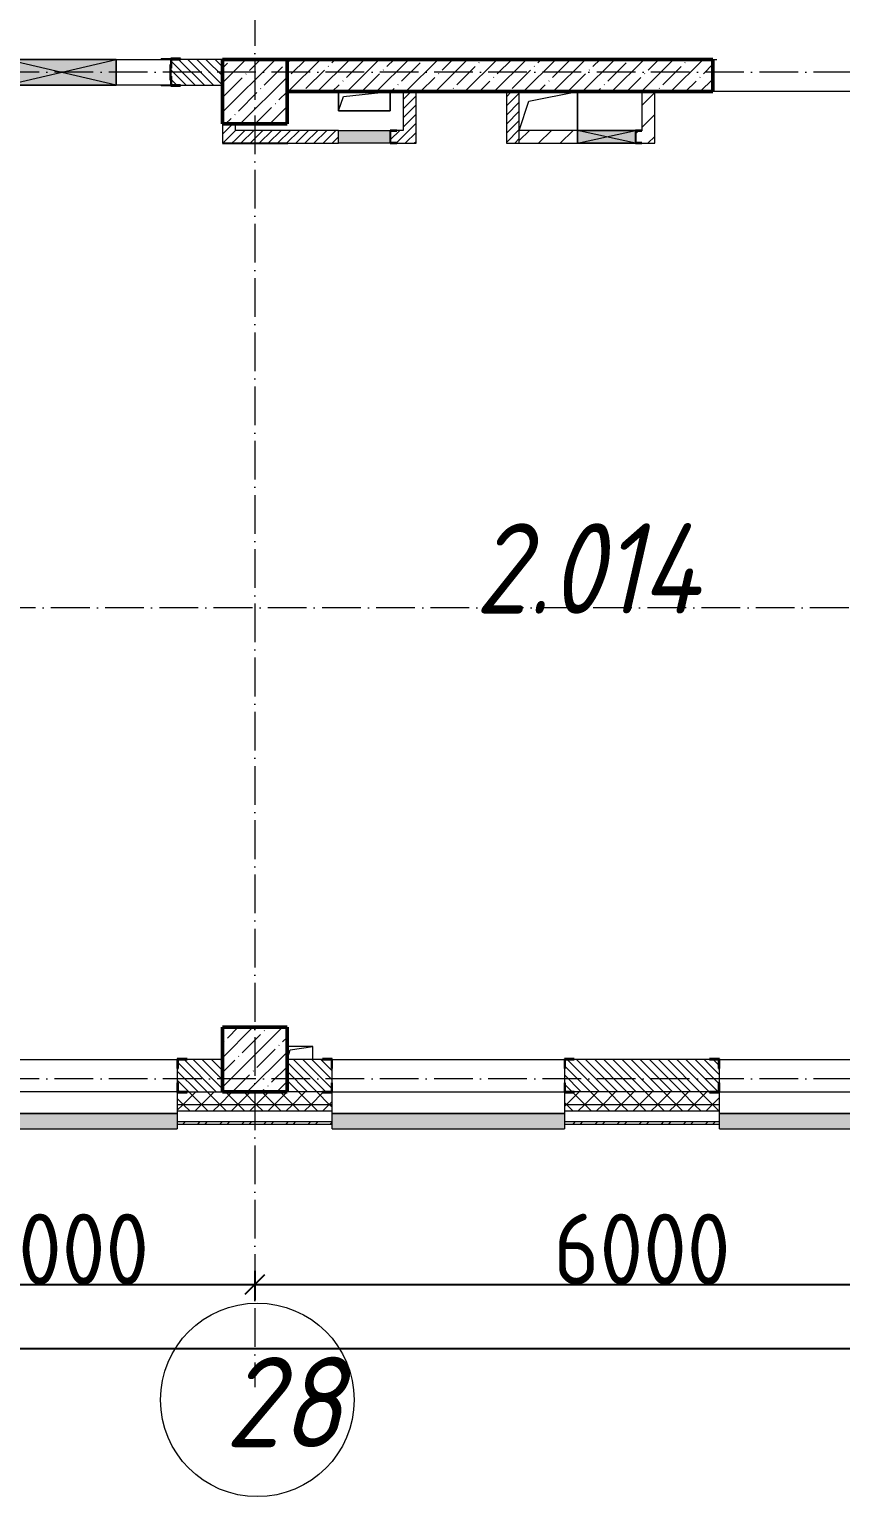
# Model space of a CAD drawing. Header units: millimetres. Extents: x -12989 to 629078, y -109036 to 555275.
# Drawn here: x 553771 to 560058, y 142829 to 154198 of the extents above; entities that cross this region are included whole.
import ezdxf

# ---------------------------------------------------------------- set-up
doc = ezdxf.new("R2010")
doc.units = ezdxf.units.MM
doc.linetypes.add('50_200_ШТРИХ_1Т_ш5_п1_п1_', pattern=[700, 500, -100, 0, -100])
for name, color, linetype, lineweight in [('A-____-____-DIMS', 7, 'Continuous', 9), ('A-DETL-GENF-OTLN', 7, 'Continuous', 9), ('A-FLOR-____-OTLN', 7, 'Continuous', 9), ('A-GENM-____-MCUT', 7, 'Continuous', 25), ('A-GENM-____-OTLN', 7, 'Continuous', 9), ('A-GENM-____-OTLN-1', 7, 'Continuous', 25), ('A-GLAZ-____-OTLN', 7, 'Continuous', 9), ('A-WALL-____-MCUT', 7, 'Continuous', 13), ('A-WALL-____-MCUT-1', 7, 'Continuous', 9), ('A-WALL-____-MCUT-2', 7, 'Continuous', 50), ('A-WALL-____-OTLN', 7, 'Continuous', 9), ('A-WALL-____-PATT-1', 7, 'Continuous', 9), ('A-WALL-FNSH-MCUT-1', 7, 'Continuous', 9), ('I-WALL-____-OTLN', 7, 'Continuous', 9), ('S-COLS-____-MCUT', 7, 'Continuous', 50), ('S-COLS-____-OTLN', 7, 'Continuous', 9), ('S-GRID-____-IDEN', 7, 'Continuous', 9), ('S-GRID-____-OTLN-1', 7, '50_200_ШТРИХ_1Т_ш5_п1_п1_', 9), ('Марки помещений', 7, 'Continuous', 9)]:
    doc.layers.add(name, color=color, linetype=linetype, lineweight=lineweight)
doc.layers.add('A-GLAZ-____-OTLN-1', color=7, linetype='Continuous', lineweight=9, true_color=0xc0c0c0)
doc.styles.add('ISOCPEUR_I_2', font='isocpeui.ttf', dxfattribs={"width": 0.85, "height": 2.3})
doc.styles.add('ISOCPEUR_I_9', font='isocpeui.ttf', dxfattribs={"width": 0.9, "height": 250})
doc.styles.add('СПДС', font='isocpeur.ttf', dxfattribs={"width": 0.9})
doc.dimstyles.new('ISO-2_5_0_9К_БОЛЬШОЙ_ОСИ', dxfattribs={"dimscale": 304.8, "dimtxt": 248.995294, "dimasz": 0.492126, "dimexe": 0.393701, "dimexo": 0, "dimgap": 0, "dimtad": 1, "dimdec": 0, "dimzin": 0, "dimdsep": 46, "dimtxsty": 'ISOCPEUR_I_9', "dimblk1": 'OBLIQUE', "dimblk2": 'OBLIQUE', "dimsah": 1, "dimcen": 0.09, "dimdle": 0.393701, "dimazin": 0, "dimtfac": 1, "dimtdec": 4, "dimtix": 1, "dimtmove": 0, "dimatfit": 3, "dimfxl": 1, "dimtvp": 1, "dimtolj": 1, "dimtzin": 0, "dimarcsym": 2})
pattern_1 = [(45, (516567.8, 90784.41), (-70.71068, 70.71068), []), (135, (516567.8, 90784.41), (-70.71068, -70.71068), [])]
pattern_2 = [(135, (516567.8, 90784.41), (-35.35534, -35.35534), [])]
pattern_3 = [(45, (516567.8, 90784.41), (-35.35534, 35.35534), [])]
pattern_4 = [(45, (516567.8, 90784.41), (-84.85281, 84.85281), [])]

# ---------------------------------------------------------------- blocks, each defined once
blk = doc.blocks.new('BSC_Колонна _Прямоугольная - 500х500-V43-АР1_План отверстий 2 этажа в осях 1-64_Ю-ЯЯ')
at = {"layer": 'S-COLS-____-OTLN'}
h = blk.add_hatch(dxfattribs=at)
h.set_pattern_fill('FP_53', color=256, style=0, pattern_type=2)
h.set_pattern_definition([(45, (-38950, -55431.04), (-114.04925, 114.04925), []), (45, (-38835.95, -55431.04), (-114.04925, 114.04925), [201.613, -40.323, 3.353, -36.97])])
h.paths.add_polyline_path([(-250, -250), (250, -250), (250, 250), (-250, 250)], flags=0)
at = {"layer": 'S-COLS-____-MCUT'}
for p, q in [((250, 250), (-250, 250)), ((-250, 250), (-250, -250)), ((250, -250), (250, 250)), ((-250, -250), (250, -250))]:
    blk.add_line(p, q, dxfattribs=at)
blk = doc.blocks.new('BSC_Колонна _Прямоугольная - 500х500-V44-АР1_План отверстий 2 этажа в осях 1-64_Ю-ЯЯ')
at = {"layer": 'S-COLS-____-OTLN'}
h = blk.add_hatch(dxfattribs=at)
h.set_pattern_fill('FP_54', color=256, style=0, pattern_type=2)
h.set_pattern_definition([(45, (-38950, -62931.04), (-114.04925, 114.04925), []), (45, (-38835.95, -62931.04), (-114.04925, 114.04925), [201.613, -40.323, 3.353, -36.97])])
h.paths.add_polyline_path([(-250, -250), (250, -250), (250, 250), (-250, 250)], flags=0)
at = {"layer": 'S-COLS-____-MCUT'}
for p, q in [((250, 250), (-250, 250)), ((-250, 250), (-250, -250)), ((250, -250), (250, 250)), ((-250, -250), (250, -250))]:
    blk.add_line(p, q, dxfattribs=at)
blk = doc.blocks.new('Фахверк_СКБ_Уголок - 250_2700-27497298-АР1_План отверстий 2 этажа в осях 1-64_Ю-ЯЯ')
at = {"layer": 'A-GENM-____-MCUT'}
for p, q in [((200, 181), (125, 181)), ((125, 181), (125, 106)), ((131, 106), (131, 175)), ((131, 175), (200, 175)), ((200, 175), (200, 181)), ((125, 106), (131, 106)), ((131, -6), (125, -6)), ((125, -6), (125, -81)), ((125, -81), (200, -81)), ((131, -75), (131, -6)), ((200, -75), (131, -75)), ((200, -81), (200, -75))]:
    blk.add_line(p, q, dxfattribs=at)
blk = doc.blocks.new('154_Стойка_СКБ_Уголок - СМ-2480_200-28346303-АР1_План отверстий 2 этажа в осях 1-64_Ю-ЯЯ')
at = {"layer": 'A-GENM-____-MCUT'}
for p, q in [((125, 156), (125, 81)), ((200, 156), (125, 156)), ((131, 81), (131, 150)), ((131, 150), (200, 150)), ((200, 150), (200, 156)), ((125, 81), (131, 81)), ((131, 19), (125, 19)), ((125, 19), (125, -56)), ((131, -50), (131, 19)), ((125, -56), (200, -56)), ((200, -50), (131, -50)), ((200, -56), (200, -50))]:
    blk.add_line(p, q, dxfattribs=at)
blk = doc.blocks.new('Стойка_Влож_Полоса боковая - Полоса-V150-АР1_План отверстий 2 этажа в осях 1-64_Ю-ЯЯ')
at = {"layer": 'A-GENM-____-OTLN'}
for p, q in [((-5, 60), (0, 60)), ((-5, -60), (-5, 60)), ((0, 31), (0, -31)), ((0, -60), (-5, -60))]:
    blk.add_line(p, q, dxfattribs=at)
blk = doc.blocks.new('Стойка_Влож_Уголок_Опорный - Уголок-28213941-АР1_План отверстий 2 этажа в осях 1-64_Ю-ЯЯ')
at = {"layer": 'A-GENM-____-OTLN'}
for p, q in [((-212, -6), (-212, 0)), ((0, 0), (0, -6)), ((-212, -75), (-212, -6)), ((-212, -6), (-206, -6)), ((-212, -75), (-206, -75)), ((-6, -6), (0, -6)), ((-6, -75), (0, -75)), ((0, -6), (0, -75))]:
    blk.add_line(p, q, dxfattribs=at)
blk = doc.blocks.new('AR_Отверстие Ниша - Лючок-32405627-АР1_План отверстий 2 этажа в осях 1-64_Ю-ЯЯ')
at = {"layer": 'A-GLAZ-____-OTLN'}
blk.add_hatch(color=256, dxfattribs=at).paths.add_polyline_path([(200, 50), (-200, 50), (-200, -50), (200, -50), (200, 47)], flags=0)
for p, q in [((-200, 50), (200, 50)), ((200, 50), (200, -50)), ((200, -50), (-200, -50))]:
    blk.add_line(p, q, dxfattribs=at)
blk = doc.blocks.new('154_Фахверк_СКБ_Швеллер - Тип_100_3960-28331862-АР1_План отверстий 2 этажа в осях 1-64_Ю-ЯЯ')
at = {"layer": 'A-GENM-____-MCUT'}
for p, q in [((175, 50), (125, 50)), ((125, 50), (125, -50)), ((128, 47), (175, 47)), ((128, -47), (128, 47)), ((175, 47), (175, 50)), ((125, -50), (175, -50)), ((175, -47), (128, -47)), ((175, -50), (175, -47))]:
    blk.add_line(p, q, dxfattribs=at)
blk = doc.blocks.new('AR_Отверстие прямоугольное _в плите_ - AR_Отверстие прямоугольное _в плите_-30459225-АР1_План отверстий 2 этажа в осях 1-64_Ю-ЯЯ')
at = {"layer": 'A-GENM-____-OTLN'}
for p, q in [((-200, 75), (-200, -75)), ((-200, -75), (-163, 37)), ((-163, 37), (200, 75)), ((200, -75), (200, 75)), ((-200, -75), (200, -75))]:
    blk.add_line(p, q, dxfattribs=at)
blk = doc.blocks.new('AR_Отверстие прямоугольное _в плите_ - AR_Отверстие прямоугольное _в плите_-V167-АР1_План отверстий 2 этажа в осях 1-64_Ю-ЯЯ')
at = {"layer": 'A-GENM-____-OTLN'}
for p, q in [((100, 50), (-100, 50)), ((-100, -50), (-75, 25)), ((-75, 25), (100, 50)), ((100, -50), (100, 50))]:
    blk.add_line(p, q, dxfattribs=at)
blk = doc.blocks.new('AR_Отверстие прямоугольное _в плите_ - AR_Отверстие прямоугольное _в плите_-30552670-АР1_План отверстий 2 этажа в осях 1-64_Ю-ЯЯ')
at = {"layer": 'A-GENM-____-OTLN'}
for p, q in [((-150, 75), (225, 150)), ((225, -150), (225, 150)), ((-225, -150), (-150, 75))]:
    blk.add_line(p, q, dxfattribs=at)
blk = doc.blocks.new('Отлив_СКБ - Отлив витража_120_НВФ-31885687-АР1_План отверстий 2 этажа в осях 1-64_Ю-ЯЯ')
at = {"layer": 'A-GLAZ-____-OTLN-1'}
for points in [[(0, 0), (0, -2), (1800, -2), (1800, 0), (1023, 0)], [(0, -83), (0, -120), (1800, -120), (1800, -2), (0, -2), (0, -63)]]:
    blk.add_hatch(color=256, dxfattribs=at).paths.add_polyline_path(points, flags=0)
at = {"layer": 'A-GLAZ-____-OTLN'}
for p, q in [((0, 0), (1800, 0)), ((1800, -2), (0, -2)), ((0, -120), (0, -83)), ((1800, -83), (1800, -120)), ((0, -120), (1800, -120))]:
    blk.add_line(p, q, dxfattribs=at)
blk = doc.blocks.new('AR_Отверстие прямоугольное _в стене_ - AR_Отверстие прямоугольное _в стене__ОВ-36798040-АР1_План отверстий 2 этажа в осях 1-64_Ю-ЯЯ')
at = {"layer": 'A-GLAZ-____-OTLN'}
blk.add_hatch(color=256, dxfattribs=at).paths.add_polyline_path([(425, -100), (425, 100), (-425, 100), (-425, -100)], flags=0)
at = {"layer": 'A-DETL-GENF-OTLN'}
for p, q in [((-425, -100), (-425, 100)), ((-425, 100), (425, 100)), ((425, 100), (-425, -100)), ((-425, 100), (425, -100)), ((425, 100), (-425, 100)), ((-425, 100), (-425, -100)), ((425, 100), (425, -100)), ((425, -100), (425, 100)), ((425, -100), (-425, -100)), ((-425, -100), (425, -100))]:
    blk.add_line(p, q, dxfattribs=at)
blk = doc.blocks.new('AR_Отверстие прямоугольное _в стене_ - AR_Отверстие прямоугольное _в стене__ОВ-36815583-АР1_План отверстий 2 этажа в осях 1-64_Ю-ЯЯ')
at = {"layer": 'A-GLAZ-____-OTLN'}
blk.add_hatch(color=256, dxfattribs=at).paths.add_polyline_path([(-225, 50), (-225, -50), (225, -50), (225, 50)], flags=0)
at = {"layer": 'A-DETL-GENF-OTLN'}
for p, q in [((-225, 50), (225, 50)), ((225, 50), (-225, -50)), ((-225, 50), (225, -50)), ((225, 50), (-225, 50)), ((225, 50), (225, -50)), ((225, -50), (225, 50)), ((225, -50), (-225, -50)), ((-225, -50), (225, -50))]:
    blk.add_line(p, q, dxfattribs=at)
blk = doc.blocks.new('154_Фахверк_СКБ_Швеллер - Тип_100_3960_зеркало-36793856-АР1_План отверстий 2 этажа в осях 1-64_Ю-ЯЯ')
at = {"layer": 'A-GENM-____-MCUT'}
for p, q in [((175, 50), (125, 50)), ((125, 50), (125, -50)), ((128, 47), (175, 47)), ((128, -47), (128, 47)), ((175, 47), (175, 50)), ((125, -50), (175, -50)), ((175, -47), (128, -47)), ((175, -50), (175, -47))]:
    blk.add_line(p, q, dxfattribs=at)
blk = doc.blocks.new('Ось сетки - Круг_Ø6_00__ISO-2_5_0_9K_-25732049-АР1_План отверстий 3 этажа в осях 1-64_Ю-ЯЯ')
at = {"layer": 'S-GRID-____-IDEN'}
blk.add_circle((0, 0), 3, dxfattribs=at)
blk = doc.blocks.new('_Oblique')
at = {"color": 0, "linetype": 'ByBlock', "lineweight": -2}
blk.add_line((-0.5, -0.5), (0.5, 0.5), dxfattribs=at)
blk = doc.blocks.new('*D2967')
at = {"layer": 'A-____-____-DIMS', "color": 0, "lineweight": -2, "transparency": 16777216}
for p, q in [((319721, -33069), (319721, -33295)), ((322721, -33069), (322721, -33295)), ((319601, -33175), (322841, -33175))]:
    blk.add_line(p, q, dxfattribs=at)
at = {"layer": 'Defpoints', "color": 0, "transparency": 16777216}
for p in [(319721, -33069), (322721, -33069), (322721, -33175)]:
    blk.add_point(p, dxfattribs=at)
at = {"layer": 'A-____-____-DIMS', "color": 0, "lineweight": -2, "transparency": 16777216, "xscale": 150, "yscale": 150, "zscale": 150, "rotation": 180}
blk.add_blockref('_Oblique', (319721, -33175), dxfattribs=at)
at = {"layer": 'A-____-____-DIMS', "color": 0, "lineweight": -2, "transparency": 16777216, "xscale": 150, "yscale": 150, "zscale": 150}
blk.add_blockref('_Oblique', (322721, -33175), dxfattribs=at)
at = {"layer": 'A-____-____-DIMS', "color": 0, "transparency": 16777216, "insert": (321221, -32901), "char_height": 548.6, "attachment_point": 5, "style": 'СПДС'}
blk.add_mtext('\\A1;3000', dxfattribs=at)
blk = doc.blocks.new('*D2968')
at = {"layer": 'A-____-____-DIMS', "color": 0, "lineweight": -2, "transparency": 16777216}
for p, q in [((322721, -33069), (322721, -33295)), ((328721, -33069), (328721, -33295)), ((322601, -33175), (328841, -33175))]:
    blk.add_line(p, q, dxfattribs=at)
at = {"layer": 'Defpoints', "color": 0, "transparency": 16777216}
for p in [(322721, -33069), (328721, -33069), (328721, -33175)]:
    blk.add_point(p, dxfattribs=at)
at = {"layer": 'A-____-____-DIMS', "color": 0, "lineweight": -2, "transparency": 16777216, "xscale": 150, "yscale": 150, "zscale": 150, "rotation": 180}
blk.add_blockref('_Oblique', (322721, -33175), dxfattribs=at)
at = {"layer": 'A-____-____-DIMS', "color": 0, "lineweight": -2, "transparency": 16777216, "xscale": 150, "yscale": 150, "zscale": 150}
blk.add_blockref('_Oblique', (328721, -33175), dxfattribs=at)
at = {"layer": 'A-____-____-DIMS', "color": 0, "transparency": 16777216, "insert": (325721, -32901), "char_height": 548.6, "attachment_point": 5, "style": 'СПДС'}
blk.add_mtext('\\A1;6000', dxfattribs=at)
blk = doc.blocks.new('*D2979')
at = {"layer": 'A-____-____-DIMS', "color": 0, "lineweight": -2, "transparency": 16777216}
for p, q in [((281421, -33566), (281421, -33792)), ((354821, -33566), (354821, -33792)), ((281301, -33672), (354941, -33672))]:
    blk.add_line(p, q, dxfattribs=at)
at = {"layer": 'Defpoints', "color": 0, "transparency": 16777216}
for p in [(281421, -33566), (354821, -33566), (354821, -33672)]:
    blk.add_point(p, dxfattribs=at)
at = {"layer": 'A-____-____-DIMS', "color": 0, "lineweight": -2, "transparency": 16777216, "xscale": 150, "yscale": 150, "zscale": 150, "rotation": 180}
blk.add_blockref('_Oblique', (281421, -33672), dxfattribs=at)
at = {"layer": 'A-____-____-DIMS', "color": 0, "lineweight": -2, "transparency": 16777216, "xscale": 150, "yscale": 150, "zscale": 150}
blk.add_blockref('_Oblique', (354821, -33672), dxfattribs=at)
at = {"layer": 'A-____-____-DIMS', "color": 0, "transparency": 16777216, "insert": (318121, -33397), "char_height": 548.6, "attachment_point": 5, "style": 'СПДС'}
blk.add_mtext('\\A1;73400', dxfattribs=at)
blk = doc.blocks.new('3эт')
at = {"layer": 'S-GRID-____-OTLN-1', "color": 251, "ltscale": 0.6, "true_color": 0x636466}
for p, q in [((322720.7, 4029.4), (322720.7, -33971.9)), ((387845.1, -23782.4), (279101.9, -23782.4)), ((359250.7, -27932.4), (279101.9, -27932.4)), ((387845.1, -31582.4), (279101.9, -31582.4))]:
    blk.add_line(p, q, dxfattribs=at)
at = {"layer": 'S-GRID-____-IDEN', "xscale": 250, "yscale": 250, "zscale": 99.99999999999993, "rotation": 180}
blk.add_blockref('Ось сетки - Круг_Ø6_00__ISO-2_5_0_9K_-25732049-АР1_План отверстий 3 этажа в осях 1-64_Ю-ЯЯ', (322740.6, -34069.4), dxfattribs=at)
at = {"layer": 'S-GRID-____-IDEN', "insert": (322489.1, -33737), "char_height": 700, "width": 404.05, "attachment_point": 1, "style": 'ISOCPEUR_I_9'}
blk.add_mtext('28', dxfattribs=at)
at = {"layer": 'A-____-____-DIMS'}
for base, p1, p2, override, picture, middle in [((322720.7, -33175), (319720.7, -33068.9), (322720.7, -33068.9), {"dimtxt": 1.8, "dimpost": '<>', "dimtxsty": 'СПДС', "dimfxl": 3000}, '*D2967', (321220.7, -32900.7)), ((328720.7, -33175), (322720.7, -33068.9), (328720.7, -33068.9), {"dimtxt": 1.8, "dimpost": '<>', "dimtxsty": 'СПДС', "dimfxl": 6000}, '*D2968', (325720.7, -32900.7)), ((354820.7, -33671.8), (281420.7, -33565.7), (354820.7, -33565.7), {"dimtxt": 1.8, "dimpost": '<>', "dimtxsty": 'СПДС', "dimfxl": 73400}, '*D2979', (318120.7, -33397.5))]:
    dim = blk.add_linear_dim(base=base, p1=p1, p2=p2, dimstyle='ISO-2_5_0_9К_БОЛЬШОЙ_ОСИ', override=override, dxfattribs=at)
    dim.commit()
    dim.dimension.update_dxf_attribs({"geometry": picture, "text_midpoint": middle})

msp = doc.modelspace()

# ---------------------------------------------------------------- hatches: boundary and pattern name
at = {"layer": 'A-WALL-____-PATT-1'}
h = msp.add_hatch(dxfattribs=at)
h.set_pattern_fill('FP_6', color=256, style=0, pattern_type=2)
h.set_pattern_definition(pattern_2)
h.paths.add_polyline_path([(555267.7976, 153765.4504), (555267.7976, 153965.4504), (554873.7976, 153965.4504), (554873.7976, 153896.4504), (554867.7976, 153896.4504), (554867.7976, 153834.4504), (554873.7976, 153834.4504), (554873.7976, 153765.4504), (554942.7976, 153765.4504)], flags=0)
h.paths.add_polyline_path([(553092.7976, 153765.4504), (553161.7976, 153765.4504), (553161.7976, 153834.4504), (553167.7976, 153834.4504), (553167.7976, 153896.4504), (553161.7976, 153896.4504), (553161.7976, 153965.4504), (552767.7976, 153965.4504), (552767.7976, 153765.4504)], flags=0)
h = msp.add_hatch(dxfattribs=at)
h.set_pattern_fill('FP_13', color=256, style=0, pattern_type=2)
h.set_pattern_definition([(45, (516567.8, 90784.41), (-114.04925, 114.04925), []), (45, (516681.85, 90784.41), (-114.04925, 114.04925), [201.612, -40.322, 3.353, -36.97])])
h.paths.add_polyline_path([(561267.7976, 153715.4504), (561267.7976, 153965.4504), (560867.7976, 153965.4504), (560867.7976, 153715.4504)], flags=0)
h.paths.add_polyline_path([(559067.7976, 153715.4504), (559067.7976, 153965.4504), (555767.7976, 153965.4504), (555767.7976, 153715.4504), (558972.6325, 153715.4504)], flags=0)
h = msp.add_hatch(dxfattribs=at)
h.set_pattern_fill('FP_5', color=256, style=0, pattern_type=2)
h.set_pattern_definition(pattern_3)
h.paths.add_polyline_path([(556767.7976, 153415.4504), (556767.7976, 153715.4504), (556667.7976, 153715.4504), (556667.7976, 153415.4504)], flags=0)
h = msp.add_hatch(dxfattribs=at)
h.set_pattern_fill('FP_5', color=256, style=0, pattern_type=2)
h.set_pattern_definition(pattern_3)
h.paths.add_polyline_path([(557567.7976, 153315.4504), (557567.7976, 153715.4504), (557467.7976, 153715.4504), (557467.7976, 153315.4504)], flags=0)
h = msp.add_hatch(dxfattribs=at)
h.set_pattern_fill('FP_4', color=256, style=0, pattern_type=2)
h.set_pattern_definition(pattern_4)
h.paths.add_polyline_path([(558517.7976, 153415.4504), (558617.7976, 153415.4504), (558617.7976, 153715.4504), (558517.7976, 153715.4504)], flags=0)
h = msp.add_hatch(dxfattribs=at)
h.set_pattern_fill('FP_5', color=256, style=0, pattern_type=2)
h.set_pattern_definition(pattern_3)
h.paths.add_polyline_path([(555367.7976, 153315.4504), (555367.7976, 153465.4504), (555267.7976, 153465.4504), (555267.7976, 153315.4504)], flags=0)
h = msp.add_hatch(dxfattribs=at)
h.set_pattern_fill('FP_5', color=256, style=0, pattern_type=2)
h.set_pattern_definition(pattern_3)
h.paths.add_polyline_path([(556767.7976, 153315.4504), (556767.7976, 153415.4504), (556617.7976, 153415.4504), (556617.7976, 153412.4504), (556570.7976, 153412.4504), (556570.7976, 153318.4504), (556617.7976, 153318.4504), (556617.7976, 153315.4504)], flags=0)
h.paths.add_polyline_path([(555437.6312, 153315.4504), (556167.7976, 153315.4504), (556167.7976, 153415.4504), (555367.7976, 153415.4504), (555367.7976, 153315.4504)], flags=0)
h = msp.add_hatch(dxfattribs=at)
h.set_pattern_fill('FP_4', color=256, style=0, pattern_type=2)
h.set_pattern_definition(pattern_4)
h.paths.add_polyline_path([(557567.7976, 153315.4504), (558017.7976, 153315.4504), (558017.7976, 153415.4504), (557567.7976, 153415.4504)], flags=0)
h.paths.add_polyline_path([(558617.7976, 153315.4504), (558617.7976, 153415.4504), (558517.7976, 153415.4504), (558517.7976, 153412.4504), (558470.7976, 153412.4504), (558470.7976, 153318.4504), (558517.7976, 153318.4504), (558517.7976, 153315.4504)], flags=0)
h = msp.add_hatch(dxfattribs=at)
h.set_pattern_fill('FP_6', color=256, style=0, pattern_type=2)
h.set_pattern_definition(pattern_2)
h.paths.add_polyline_path([(555267.7976, 145965.4504), (555267.7976, 146215.4504), (554923.7976, 146215.4504), (554923.7976, 146146.4504), (554917.7976, 146146.4504), (554917.7976, 146034.4504), (554923.7976, 146034.4504), (554923.7976, 145965.4504), (554992.7976, 145965.4504)], flags=0)
h.paths.add_polyline_path([(553111.7976, 145965.4504), (553111.7976, 146034.4504), (553117.7976, 146034.4504), (553117.7976, 146146.4504), (553111.7976, 146146.4504), (553111.7976, 146215.4504), (552767.7976, 146215.4504), (552767.7976, 145965.4504), (553042.7976, 145965.4504)], flags=0)
h = msp.add_hatch(dxfattribs=at)
h.set_pattern_fill('FP_6', color=256, style=0, pattern_type=2)
h.set_pattern_definition(pattern_2)
h.paths.add_polyline_path([(560923.7976, 145965.4504), (561267.7976, 145965.4504), (561267.7976, 146215.4504), (560923.7976, 146215.4504), (560923.7976, 146146.4504), (560917.7976, 146146.4504), (560917.7976, 146034.4504), (560923.7976, 146034.4504), (560923.7976, 145969.7361)], flags=0)
h.paths.add_polyline_path([(557923.7976, 145965.4504), (559111.7976, 145965.4504), (559111.7976, 146034.4504), (559117.7976, 146034.4504), (559117.7976, 146146.4504), (559111.7976, 146146.4504), (559111.7976, 146215.4504), (557923.7976, 146215.4504), (557923.7976, 146146.4504), (557917.7976, 146146.4504), (557917.7976, 146034.4504), (557923.7976, 146034.4504)], flags=0)
h.paths.add_polyline_path([(556111.7976, 145965.4504), (556111.7976, 146034.4504), (556117.7976, 146034.4504), (556117.7976, 146146.4504), (556111.7976, 146146.4504), (556111.7976, 146215.4504), (555767.7976, 146215.4504), (555767.7976, 145965.4504), (556042.7976, 145965.4504)], flags=0)
h = msp.add_hatch(dxfattribs=at)
h.set_pattern_fill('FP_1', color=256, style=0, pattern_type=2)
h.set_pattern_definition(pattern_1)
h.paths.add_polyline_path([(590787.6446, 145865.4504), (590867.7976, 145865.4504), (590867.7976, 145965.4504), (584517.7976, 145965.4504), (584517.7976, 145865.4504), (587252.6432, 145865.4504)], flags=0)
h.paths.add_polyline_path([(581567.7976, 145865.4504), (583517.7976, 145865.4504), (583517.7976, 145965.4504), (581642.7976, 145965.4504), (581642.7976, 145959.4504), (581567.7976, 145959.4504)], flags=0)
h.paths.add_polyline_path([(580567.7976, 145865.4504), (580567.7976, 145959.4504), (580492.7976, 145959.4504), (580492.7976, 145965.4504), (579542.7976, 145965.4504), (579542.7976, 145959.4504), (579467.7976, 145959.4504), (579467.7976, 145865.4504), (580182.6405, 145865.4504)], flags=0)
h.paths.add_polyline_path([(576647.6392, 145865.4504), (577667.7976, 145865.4504), (577667.7976, 145959.4504), (577592.7976, 145959.4504), (577592.7976, 145965.4504), (576542.7976, 145965.4504), (576542.7976, 145959.4504), (576467.7976, 145959.4504), (576467.7976, 145865.4504), (576542.7976, 145865.4504)], flags=0)
h.paths.add_polyline_path([(574667.7976, 145865.4504), (574667.7976, 145959.4504), (574592.7976, 145959.4504), (574592.7976, 145965.4504), (573542.7976, 145965.4504), (573542.7976, 145959.4504), (573467.7976, 145959.4504), (573467.7976, 145865.4504), (573996.3882, 145865.4504)], flags=0)
h.paths.add_polyline_path([(570903.262, 145865.4504), (571667.7976, 145865.4504), (571667.7976, 145959.4504), (571592.7976, 145959.4504), (571592.7976, 145965.4504), (570542.7976, 145965.4504), (570542.7976, 145959.4504), (570467.7976, 145959.4504), (570467.7976, 145865.4504), (570817.7976, 145865.4504)], flags=0)
h.paths.add_polyline_path([(568592.7976, 145865.4504), (568667.7976, 145865.4504), (568667.7976, 145959.4504), (568592.7976, 145959.4504), (568592.7976, 145965.4504), (567542.7976, 145965.4504), (567542.7976, 145959.4504), (567467.7976, 145959.4504), (567467.7976, 145865.4504), (567810.1359, 145865.4504)], flags=0)
h.paths.add_polyline_path([(564467.7976, 145865.4504), (565667.7976, 145865.4504), (565667.7976, 145959.4504), (565592.7976, 145959.4504), (565592.7976, 145965.4504), (564542.7976, 145965.4504), (564542.7976, 145959.4504), (564467.7976, 145959.4504)], flags=0)
h.paths.add_polyline_path([(559042.7976, 145865.4504), (559117.7976, 145865.4504), (559117.7976, 145959.4504), (559042.7976, 145959.4504), (559042.7976, 145965.4504), (557992.7976, 145965.4504), (557992.7976, 145959.4504), (557917.7976, 145959.4504), (557917.7976, 145865.4504), (558972.6325, 145865.4504)], flags=0)
h.paths.add_polyline_path([(560992.7976, 145865.4504), (562667.7976, 145865.4504), (562667.7976, 145959.4504), (562592.7976, 145959.4504), (562592.7976, 145965.4504), (560992.7976, 145965.4504), (560992.7976, 145959.4504), (560917.7976, 145959.4504), (560917.7976, 145865.4504)], flags=0)
h.paths.add_polyline_path([(556042.7976, 145865.4504), (556117.7976, 145865.4504), (556117.7976, 145959.4504), (556042.7976, 145959.4504), (556042.7976, 145965.4504), (554992.7976, 145965.4504), (554992.7976, 145959.4504), (554917.7976, 145959.4504), (554917.7976, 145865.4504), (555767.7976, 145865.4504)], flags=0)
h.paths.add_polyline_path([(553117.7976, 145865.4504), (553117.7976, 145959.4504), (553042.7976, 145959.4504), (553042.7976, 145965.4504), (551992.7976, 145965.4504), (551992.7976, 145959.4504), (551917.7976, 145959.4504), (551917.7976, 145865.4504), (552786.3802, 145865.4504)], flags=0)
h.paths.add_polyline_path([(548917.7976, 145865.4504), (550117.7976, 145865.4504), (550117.7976, 145959.4504), (550042.7976, 145959.4504), (550042.7976, 145965.4504), (548992.7976, 145965.4504), (548992.7976, 145959.4504), (548917.7976, 145959.4504)], flags=0)
h.paths.add_polyline_path([(547117.7976, 145865.4504), (547117.7976, 145959.4504), (547042.7976, 145959.4504), (547042.7976, 145965.4504), (545992.7976, 145965.4504), (545992.7976, 145959.4504), (545917.7976, 145959.4504), (545917.7976, 145865.4504), (547042.7976, 145865.4504)], flags=0)
h.paths.add_polyline_path([(543267.7976, 145865.4504), (544117.7976, 145865.4504), (544117.7976, 145959.4504), (544042.7976, 145959.4504), (544042.7976, 145965.4504), (542992.7976, 145965.4504), (542992.7976, 145959.4504), (542917.7976, 145959.4504), (542917.7976, 145865.4504), (543065.1265, 145865.4504)], flags=0)
h.paths.add_polyline_path([(541117.7976, 145865.4504), (541117.7976, 145959.4504), (541042.7976, 145959.4504), (541042.7976, 145965.4504), (539992.7976, 145965.4504), (539992.7976, 145959.4504), (539917.7976, 145959.4504), (539917.7976, 145865.4504), (540413.8755, 145865.4504)], flags=0)
h.paths.add_polyline_path([(538117.7976, 145865.4504), (538117.7976, 145959.4504), (538042.7976, 145959.4504), (538042.7976, 145965.4504), (536992.7976, 145965.4504), (536992.7976, 145959.4504), (536917.7976, 145959.4504), (536917.7976, 145865.4504), (538042.7976, 145865.4504)], flags=0)
h.paths.add_polyline_path([(535117.7976, 145865.4504), (535117.7976, 145959.4504), (535042.7976, 145959.4504), (535042.7976, 145965.4504), (533992.7976, 145965.4504), (533992.7976, 145959.4504), (533917.7976, 145959.4504), (533917.7976, 145865.4504), (535111.3735, 145865.4504)], flags=0)
h.paths.add_polyline_path([(532917.7976, 145865.4504), (532917.7976, 145959.4504), (532842.7976, 145959.4504), (532842.7976, 145965.4504), (523117.7976, 145965.4504), (523117.7976, 145865.4504), (532460.1225, 145865.4504)], flags=0)
h.paths.add_polyline_path([(522117.7976, 145865.4504), (522117.7976, 145965.4504), (514117.7976, 145965.4504), (514117.7976, 145865.4504), (520087.6178, 145865.4504)], flags=0)
h = msp.add_hatch(dxfattribs=at)
h.set_pattern_fill('FP_1', color=256, style=0, pattern_type=2)
h.set_pattern_definition(pattern_1)
h.paths.add_polyline_path([(590867.7976, 145815.4504), (590867.7976, 145865.4504), (584517.7976, 145865.4504), (584517.7976, 145815.4504), (590787.6446, 145815.4504)], flags=0)
h.paths.add_polyline_path([(583517.7976, 145815.4504), (583517.7976, 145865.4504), (581567.7976, 145865.4504), (581567.7976, 145815.4504), (581950.1412, 145815.4504)], flags=0)
h.paths.add_polyline_path([(580567.7976, 145815.4504), (580567.7976, 145865.4504), (579467.7976, 145865.4504), (579467.7976, 145815.4504), (580182.6405, 145815.4504)], flags=0)
h.paths.add_polyline_path([(577667.7976, 145815.4504), (577667.7976, 145865.4504), (576467.7976, 145865.4504), (576467.7976, 145815.4504), (576647.6392, 145815.4504)], flags=0)
h.paths.add_polyline_path([(574667.7976, 145815.4504), (574667.7976, 145865.4504), (573467.7976, 145865.4504), (573467.7976, 145815.4504), (573996.3882, 145815.4504)], flags=0)
h.paths.add_polyline_path([(571667.7976, 145815.4504), (571667.7976, 145865.4504), (570467.7976, 145865.4504), (570467.7976, 145815.4504), (571345.1372, 145815.4504)], flags=0)
h.paths.add_polyline_path([(567467.7976, 145815.4504), (568667.7976, 145815.4504), (568667.7976, 145865.4504), (567467.7976, 145865.4504)], flags=0)
h.paths.add_polyline_path([(565158.8849, 145815.4504), (565667.7976, 145815.4504), (565667.7976, 145865.4504), (564467.7976, 145865.4504), (564467.7976, 145815.4504)], flags=0)
h.paths.add_polyline_path([(560917.7976, 145815.4504), (562667.7976, 145815.4504), (562667.7976, 145865.4504), (560917.7976, 145865.4504)], flags=0)
h.paths.add_polyline_path([(557917.7976, 145815.4504), (559117.7976, 145815.4504), (559117.7976, 145865.4504), (557917.7976, 145865.4504)], flags=0)
h.paths.add_polyline_path([(556117.7976, 145815.4504), (556117.7976, 145865.4504), (554917.7976, 145865.4504), (554917.7976, 145815.4504), (555437.6312, 145815.4504)], flags=0)
h.paths.add_polyline_path([(550117.7976, 145815.4504), (550117.7976, 145865.4504), (548917.7976, 145865.4504), (548917.7976, 145815.4504)], flags=0)
h.paths.add_polyline_path([(551917.7976, 145815.4504), (553117.7976, 145815.4504), (553117.7976, 145865.4504), (551917.7976, 145865.4504)], flags=0)
h.paths.add_polyline_path([(547117.7976, 145815.4504), (547117.7976, 145865.4504), (545917.7976, 145865.4504), (545917.7976, 145815.4504), (546600.1279, 145815.4504)], flags=0)
h.paths.add_polyline_path([(544117.7976, 145815.4504), (544117.7976, 145865.4504), (542917.7976, 145865.4504), (542917.7976, 145815.4504), (543948.8769, 145815.4504)], flags=0)
h.paths.add_polyline_path([(539917.7976, 145815.4504), (541117.7976, 145815.4504), (541117.7976, 145865.4504), (539917.7976, 145865.4504)], flags=0)
h.paths.add_polyline_path([(538117.7976, 145815.4504), (538117.7976, 145865.4504), (536917.7976, 145865.4504), (536917.7976, 145815.4504), (537762.6245, 145815.4504)], flags=0)
h.paths.add_polyline_path([(535111.3735, 145815.4504), (535117.7976, 145815.4504), (535117.7976, 145865.4504), (533917.7976, 145865.4504), (533917.7976, 145815.4504), (534227.6232, 145815.4504)], flags=0)
h.paths.add_polyline_path([(532917.7976, 145815.4504), (532917.7976, 145865.4504), (523117.7976, 145865.4504), (523117.7976, 145815.4504), (532460.1225, 145815.4504)], flags=0)
h.paths.add_polyline_path([(522117.7976, 145815.4504), (522117.7976, 145865.4504), (514017.7976, 145865.4504), (514017.7976, 145815.4504), (520087.6178, 145815.4504)], flags=0)
h = msp.add_hatch(dxfattribs=at)
h.set_pattern_fill('FP_3', color=256, style=0, pattern_type=2)
h.set_pattern_definition([(45, (516567.8, 90784.41), (-85.53659, 85.53659), []), (45, (516624.82, 90784.41), (-85.53659, 85.53659), [])])
h.paths.add_polyline_path([(561782.7976, 145715.4504), (561782.7976, 145735.4504), (560917.7976, 145735.4504), (560917.7976, 145715.4504), (561623.8835, 145715.4504)], flags=0)
h.paths.add_polyline_path([(558972.6325, 145715.4504), (559117.7976, 145715.4504), (559117.7976, 145735.4504), (557917.7976, 145735.4504), (557917.7976, 145715.4504)], flags=0)
h.paths.add_polyline_path([(555437.6312, 145715.4504), (556117.7976, 145715.4504), (556117.7976, 145735.4504), (554917.7976, 145735.4504), (554917.7976, 145715.4504)], flags=0)
h.paths.add_polyline_path([(553117.7976, 145715.4504), (553117.7976, 145735.4504), (551917.7976, 145735.4504), (551917.7976, 145715.4504), (552786.3802, 145715.4504)], flags=0)
h.paths.add_polyline_path([(550117.7976, 145715.4504), (550117.7976, 145735.4504), (548917.7976, 145735.4504), (548917.7976, 145715.4504)], flags=0)
h.paths.add_polyline_path([(547117.7976, 145715.4504), (547117.7976, 145735.4504), (545917.7976, 145735.4504), (545917.7976, 145715.4504), (546600.1279, 145715.4504)], flags=0)
h.paths.add_polyline_path([(543948.8769, 145715.4504), (544117.7976, 145715.4504), (544117.7976, 145735.4504), (542917.7976, 145735.4504), (542917.7976, 145715.4504), (543065.1265, 145715.4504)], flags=0)
h.paths.add_polyline_path([(541117.7976, 145715.4504), (541117.7976, 145735.4504), (539917.7976, 145735.4504), (539917.7976, 145715.4504), (540413.8755, 145715.4504)], flags=0)
h.paths.add_polyline_path([(537762.6245, 145715.4504), (538117.7976, 145715.4504), (538117.7976, 145735.4504), (536917.7976, 145735.4504), (536917.7976, 145715.4504)], flags=0)
h.paths.add_polyline_path([(533917.7976, 145715.4504), (535117.7976, 145715.4504), (535117.7976, 145735.4504), (533917.7976, 145735.4504)], flags=0)
h.paths.add_polyline_path([(532917.7976, 145715.4504), (532917.7976, 145735.4504), (523117.7976, 145735.4504), (523117.7976, 145715.4504), (532460.1225, 145715.4504)], flags=0)
h.paths.add_polyline_path([(522117.7976, 145715.4504), (522117.7976, 145735.4504), (513887.7976, 145735.4504), (513887.7976, 145715.4504), (520087.6178, 145715.4504)], flags=0)

# ---------------------------------------------------------------- linework, layer by layer
msp.add_lwpolyline([(555267.7976, 153315.4504), (555774.3825, 153315.4504)])
at = {"layer": 'A-FLOR-____-OTLN'}
for p, q in [((556167.7976, 153565.4504), (556167.7976, 153715.4504)), ((556567.7976, 153715.4504), (556567.7976, 153565.4504)), ((558017.7976, 153715.4504), (558017.7976, 153415.4504)), ((556567.7976, 153565.4504), (556167.7976, 153565.4504))]:
    msp.add_line(p, q, dxfattribs=at)
at = {"layer": 'A-WALL-____-MCUT'}
for p, q in [((555267.7976, 153965.4504), (554942.7976, 153965.4504)), ((554942.7976, 153765.4504), (555267.7976, 153765.4504)), ((555267.7976, 146215.4504), (554992.7976, 146215.4504)), ((556042.7976, 146215.4504), (555767.7976, 146215.4504)), ((559042.7976, 146215.4504), (557992.7976, 146215.4504)), ((554917.7976, 146146.4504), (554917.7976, 146034.4504)), ((556117.7976, 146034.4504), (556117.7976, 146146.4504)), ((557917.7976, 146146.4504), (557917.7976, 146034.4504)), ((559117.7976, 146034.4504), (559117.7976, 146146.4504)), ((554917.7976, 145959.4504), (554917.7976, 145735.4504)), ((554992.7976, 145965.4504), (555267.7976, 145965.4504)), ((556117.7976, 145735.4504), (556117.7976, 145959.4504)), ((557917.7976, 145959.4504), (557917.7976, 145735.4504)), ((559117.7976, 145735.4504), (559117.7976, 145959.4504)), ((554917.7976, 145735.4504), (556117.7976, 145735.4504)), ((557917.7976, 145735.4504), (559117.7976, 145735.4504))]:
    msp.add_line(p, q, dxfattribs=at)
at = {"layer": 'A-WALL-____-MCUT-1'}
for p, q in [((556042.7976, 145965.4504), (555767.7976, 145965.4504)), ((559042.7976, 145965.4504), (557992.7976, 145965.4504)), ((556117.7976, 145865.4504), (554917.7976, 145865.4504)), ((556117.7976, 145815.4504), (554917.7976, 145815.4504)), ((559117.7976, 145865.4504), (557917.7976, 145865.4504)), ((559117.7976, 145815.4504), (557917.7976, 145815.4504))]:
    msp.add_line(p, q, dxfattribs=at)
at = {"layer": 'A-WALL-____-MCUT-2'}
for p, q in [((559067.7976, 153965.4504), (555767.7976, 153965.4504)), ((559067.7976, 153715.4504), (559067.7976, 153965.4504)), ((555767.7976, 153715.4504), (559067.7976, 153715.4504))]:
    msp.add_line(p, q, dxfattribs=at)
at = {"layer": 'A-WALL-____-OTLN'}
for p, q in [((559067.7976, 153965.4504), (559097.7976, 153965.4504)), ((560867.7976, 153715.4504), (559067.7976, 153715.4504)), ((553117.7976, 146215.4504), (554917.7976, 146215.4504)), ((556117.7976, 146215.4504), (557917.7976, 146215.4504)), ((559117.7976, 146215.4504), (560917.7976, 146215.4504)), ((554917.7976, 145965.4504), (553117.7976, 145965.4504)), ((556117.7976, 145965.4504), (557917.7976, 145965.4504)), ((559117.7976, 145965.4504), (560917.7976, 145965.4504))]:
    msp.add_line(p, q, dxfattribs=at)
at = {"layer": 'A-WALL-FNSH-MCUT-1'}
for p, q in [((556667.7976, 153715.4504), (556667.7976, 153415.4504)), ((556767.7976, 153315.4504), (556767.7976, 153715.4504)), ((557467.7976, 153715.4504), (557467.7976, 153315.4504)), ((557567.7976, 153315.4504), (557567.7976, 153715.4504)), ((558517.7976, 153715.4504), (558517.7976, 153415.4504)), ((558617.7976, 153315.4504), (558617.7976, 153715.4504)), ((555267.7976, 153465.4504), (555267.7976, 153315.4504)), ((555367.7976, 153415.4504), (555367.7976, 153465.4504)), ((556167.7976, 153415.4504), (555367.7976, 153415.4504)), ((556667.7976, 153415.4504), (556617.7976, 153415.4504)), ((558017.7976, 153415.4504), (557567.7976, 153415.4504)), ((555267.7976, 153315.4504), (556167.7976, 153315.4504)), ((556617.7976, 153315.4504), (556767.7976, 153315.4504)), ((557467.7976, 153315.4504), (558017.7976, 153315.4504)), ((558517.7976, 153315.4504), (558617.7976, 153315.4504)), ((554917.7976, 145735.4504), (554917.7976, 145715.4504)), ((554917.7976, 145715.4504), (556117.7976, 145715.4504)), ((556117.7976, 145715.4504), (556117.7976, 145735.4504)), ((557917.7976, 145735.4504), (557917.7976, 145715.4504)), ((557917.7976, 145715.4504), (559117.7976, 145715.4504)), ((559117.7976, 145715.4504), (559117.7976, 145735.4504))]:
    msp.add_line(p, q, dxfattribs=at)
at = {"layer": 'I-WALL-____-OTLN'}
for p, q in [((554442.7976, 153965.4504), (554867.7976, 153965.4504)), ((554867.7976, 153765.4504), (554442.7976, 153765.4504))]:
    msp.add_line(p, q, dxfattribs=at)

# ---------------------------------------------------------------- block references
msp.add_blockref('3эт', (232797.0902, 177647.8646))
at = {"layer": 'A-GENM-____-OTLN', "rotation": 269.9999999999995}
msp.add_blockref('Стойка_Влож_Уголок_Опорный - Уголок-28213941-АР1_План отверстий 2 этажа в осях 1-64_Ю-ЯЯ', (554867.7976, 153759.4504), dxfattribs=at)
at = {"layer": 'A-GENM-____-OTLN'}
for name, p in [('Стойка_Влож_Полоса боковая - Полоса-V150-АР1_План отверстий 2 этажа в осях 1-64_Ю-ЯЯ', (554867.7976, 153865.4504)), ('AR_Отверстие прямоугольное _в плите_ - AR_Отверстие прямоугольное _в плите_-30459225-АР1_План отверстий 2 этажа в осях 1-64_Ю-ЯЯ', (556367.7976, 153640.4504)), ('AR_Отверстие прямоугольное _в плите_ - AR_Отверстие прямоугольное _в плите_-30552670-АР1_План отверстий 2 этажа в осях 1-64_Ю-ЯЯ', (557792.7976, 153565.4504)), ('AR_Отверстие прямоугольное _в плите_ - AR_Отверстие прямоугольное _в плите_-V167-АР1_План отверстий 2 этажа в осях 1-64_Ю-ЯЯ', (555867.7976, 146265.4504))]:
    msp.add_blockref(name, p, dxfattribs=at)
at = {"layer": 'A-GENM-____-OTLN-1'}
for name, p in [('154_Стойка_СКБ_Уголок - СМ-2480_200-28346303-АР1_План отверстий 2 этажа в осях 1-64_Ю-ЯЯ', (554742.7976, 153815.4504)), ('154_Фахверк_СКБ_Швеллер - Тип_100_3960-28331862-АР1_План отверстий 2 этажа в осях 1-64_Ю-ЯЯ', (556442.7976, 153365.4504)), ('154_Фахверк_СКБ_Швеллер - Тип_100_3960_зеркало-36793856-АР1_План отверстий 2 этажа в осях 1-64_Ю-ЯЯ', (558342.7976, 153365.4504)), ('Фахверк_СКБ_Уголок - 250_2700-27497298-АР1_План отверстий 2 этажа в осях 1-64_Ю-ЯЯ', (554792.7976, 146040.4504)), ('Фахверк_СКБ_Уголок - 250_2700-27497298-АР1_План отверстий 2 этажа в осях 1-64_Ю-ЯЯ', (557792.7976, 146040.4504))]:
    msp.add_blockref(name, p, dxfattribs=at)
at = {"layer": 'A-GENM-____-OTLN-1', "rotation": 180}
for p in [(556242.7976, 146140.4504), (559242.7976, 146140.4504)]:
    msp.add_blockref('Фахверк_СКБ_Уголок - 250_2700-27497298-АР1_План отверстий 2 этажа в осях 1-64_Ю-ЯЯ', p, dxfattribs=at)
at = {"layer": 'A-GLAZ-____-OTLN', "rotation": 180}
for name, p in [('AR_Отверстие прямоугольное _в стене_ - AR_Отверстие прямоугольное _в стене__ОВ-36798040-АР1_План отверстий 2 этажа в осях 1-64_Ю-ЯЯ', (554017.7976, 153865.4504)), ('AR_Отверстие Ниша - Лючок-32405627-АР1_План отверстий 2 этажа в осях 1-64_Ю-ЯЯ', (556367.7976, 153365.4504)), ('AR_Отверстие прямоугольное _в стене_ - AR_Отверстие прямоугольное _в стене__ОВ-36815583-АР1_План отверстий 2 этажа в осях 1-64_Ю-ЯЯ', (558242.7976, 153365.4504))]:
    msp.add_blockref(name, p, dxfattribs=at)
at = {"layer": 'A-GLAZ-____-OTLN'}
for p in [(553117.7976, 145798.4504), (556117.7976, 145798.4504), (559117.7976, 145798.4504)]:
    msp.add_blockref('Отлив_СКБ - Отлив витража_120_НВФ-31885687-АР1_План отверстий 2 этажа в осях 1-64_Ю-ЯЯ', p, dxfattribs=at)
at = {"layer": 'S-COLS-____-OTLN'}
for name, p in [('BSC_Колонна _Прямоугольная - 500х500-V44-АР1_План отверстий 2 этажа в осях 1-64_Ю-ЯЯ', (555517.7976, 153715.4504)), ('BSC_Колонна _Прямоугольная - 500х500-V43-АР1_План отверстий 2 этажа в осях 1-64_Ю-ЯЯ', (555517.7976, 146215.4504))]:
    msp.add_blockref(name, p, dxfattribs=at)

# ---------------------------------------------------------------- texts
at = {"layer": 'Марки помещений', "insert": (557224.4852, 150370.5368), "char_height": 700, "width": 769.62, "attachment_point": 1, "style": 'ISOCPEUR_I_2'}
msp.add_mtext('2.014', dxfattribs=at)

doc.saveas('drawing.dxf')
